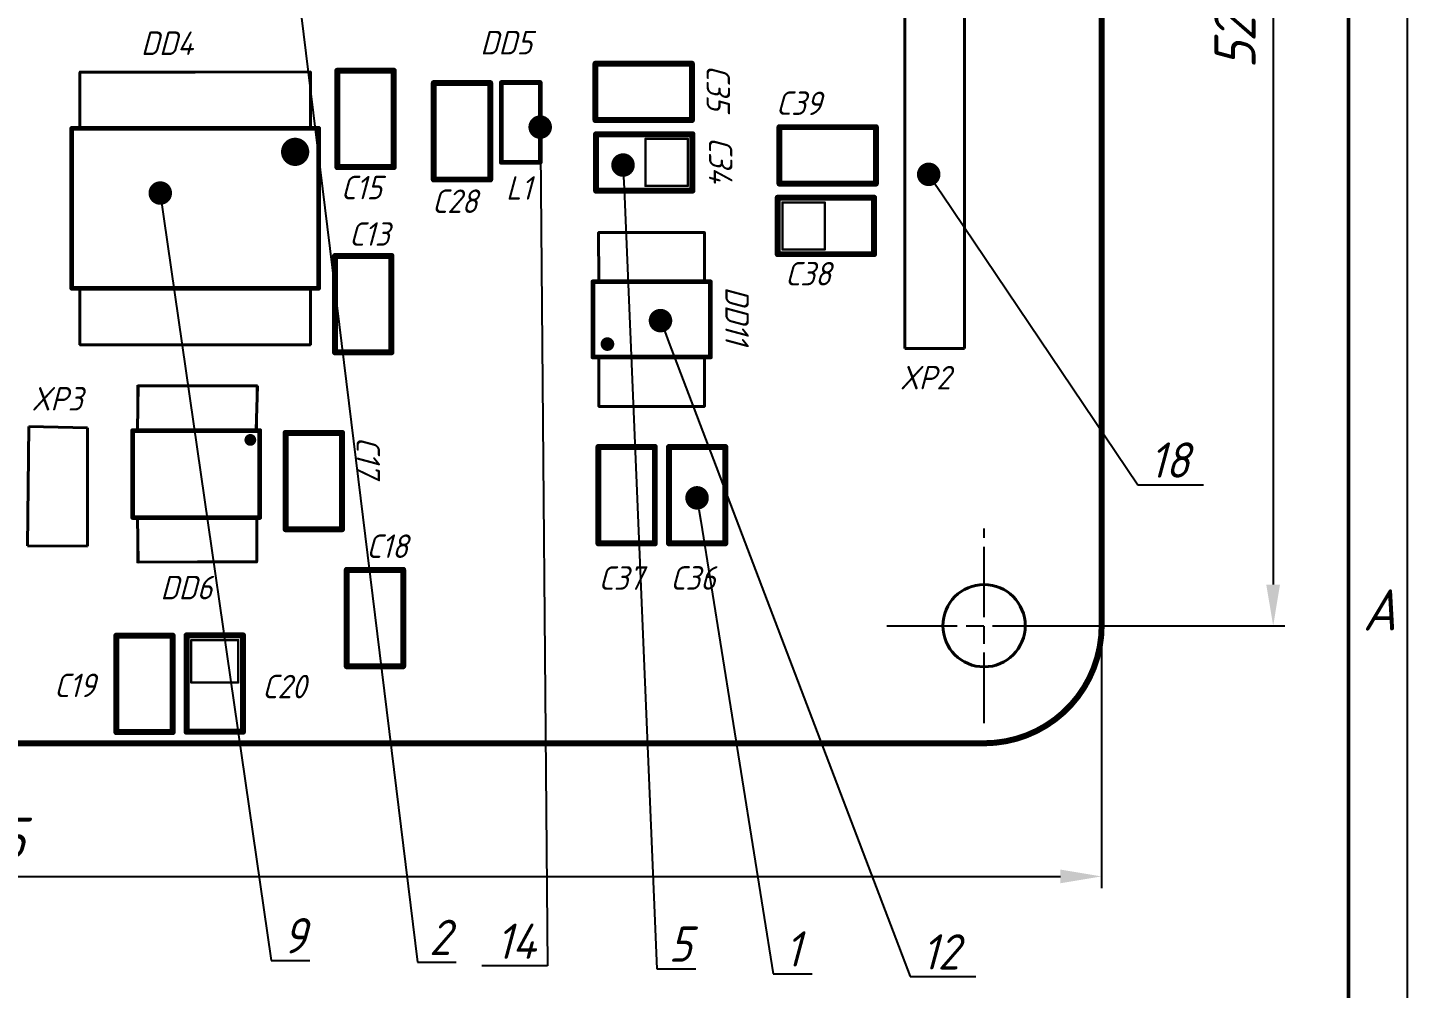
# Model space of a CAD drawing. Header units: millimetres. Extents: x -85 to 1448, y -98 to 199.
# Drawn here: x 217.7 to 335.1, y 18.6 to 100.4 of the extents above; entities that cross this region are included whole.
import ezdxf
from ezdxf import colors
from ezdxf.entities.mleader import LeaderData, LeaderLine
from ezdxf.math import Vec2, Vec3

# ---------------------------------------------------------------- set-up
doc = ezdxf.new("R2010")
doc.units = ezdxf.units.MM
for name, pattern in [('AM_ISO08W050', [18, 12, -1.5, 3, -1.5]), ('AM_ISO08W050x2', [9, 6, -0.75, 1.5, -0.75]), ('HIDDEN', [9.525, 6.35, -3.175])]:
    doc.linetypes.add(name, pattern=pattern)
for name, color, linetype, lineweight in [('AM_5', 3, 'Continuous', 25), ('AM_7', 4, 'AM_ISO08W050', 25), ('AM_BOR', 7, 'Continuous', 50), ('Mechanical1', 7, 'Continuous', 40), ('Mechanical13', 7, 'Continuous', 40), ('TopOverlay', 7, 'Continuous', 80), ('прерывистый', 2, 'HIDDEN', 50), ('Текст', 1, 'Continuous', 20)]:
    doc.layers.add(name, color=color, linetype=linetype, lineweight=lineweight)
doc.styles.add('ACGOSTTS', font='geniso.shx', dxfattribs={"oblique": 15})
doc.styles.get("Standard").update_dxf_attribs({"font": 'geniso.shx', "oblique": 15})
doc.dimstyles.new('AM_GOST$0', dxfattribs={"dimtxt": 3.5, "dimasz": 3.5, "dimexe": 1, "dimexo": 1, "dimgap": 1.5, "dimtad": 1, "dimtoh": 1, "dimtxsty": 'Standard', "dimcen": 0, "dimclrd": 256, "dimclre": 256, "dimclrt": 2, "dimadec": 0, "dimazin": 2, "dimtp": 0.1, "dimtm": 0.1, "dimtfac": 0.71, "dimtdec": 3, "dimtmove": 0, "dimatfit": 3, "dimfxl": 1, "dimtolj": 1, "dimlwd": -1, "dimlwe": -1, "dimarcsym": 1})

# ---------------------------------------------------------------- blocks, each defined once
blk = doc.blocks.new('ADUM_SOIC_5')
at = {"layer": 'Mechanical13'}
for p, q in [((1.325, 0.455), (-1.05, 0.455)), ((-1.05, 0.455), (-1.025, -9.345)), ((10.55, 0.455), (8.175, 0.455)), ((10.55, -9.345), (10.55, 0.455)), ((-1.025, -9.345), (1.375, -9.345)), ((8.125, -9.345), (10.55, -9.345))]:
    blk.add_line(p, q, dxfattribs=at)
at = {"layer": 'Mechanical13', "const_width": 0.1}
for points in [[(1.35, 0.455), (-1.05, 0.455)], [(-1.05, -9.345), (-1.05, 0.455)], [(10.55, 0.455), (8.15, 0.455)], [(10.55, -9.345), (10.55, 0.455)], [(1.35, -9.345), (-1.05, -9.345)], [(10.55, -9.345), (8.15, -9.345)]]:
    blk.add_lwpolyline(points, dxfattribs=at)
at = {"layer": 'Mechanical13', "const_width": 0.05}
for points in [[(-1.075, 0.455, 1), (-1.025, 0.455, 1)], [(-1.075, 0.455, 1), (-1.025, 0.455, 1)], [(1.325, 0.455, 1), (1.375, 0.455, 1)], [(8.125, 0.455, 1), (8.175, 0.455, 1)], [(10.525, 0.455, 1), (10.575, 0.455, 1)], [(10.525, 0.455, 1), (10.575, 0.455, 1)], [(-1.075, -9.345, 1), (-1.025, -9.345, 1)], [(-1.075, -9.345, 1), (-1.025, -9.345, 1)], [(1.325, -9.345, 1), (1.375, -9.345, 1)], [(8.125, -9.345, 1), (8.175, -9.345, 1)], [(10.525, -9.345, 1), (10.575, -9.345, 1)], [(10.525, -9.345, 1), (10.575, -9.345, 1)]]:
    blk.add_lwpolyline(points, format="xyb", close=True, dxfattribs=at)
at = {"layer": 'TopOverlay', "const_width": 0.2}
for points in [[(8.15, 0.805), (1.35, 0.805)], [(1.35, -9.695), (1.35, 0.805)], [(8.15, -9.695), (8.15, 0.805)], [(8.15, -9.695), (1.35, -9.695)]]:
    blk.add_lwpolyline(points, dxfattribs=at)
at = {"layer": 'TopOverlay'}
for points, const_width in [([(1.3, 0.805, 1), (1.4, 0.805, 1)], 0.1), ([(1.3, 0.805, 1), (1.4, 0.805, 1)], 0.1), ([(8.1, 0.805, 1), (8.2, 0.805, 1)], 0.1), ([(8.1, 0.805, 1), (8.2, 0.805, 1)], 0.1), ([(2.65, -0.195, 1), (2.05, -0.195, 1)], 0.6), ([(1.9, -0.195, 1), (2.2, -0.195, 1)], 0.3), ([(2.5, -0.195, 1), (2.8, -0.195, 1)], 0.3), ([(1.3, -9.695, 1), (1.4, -9.695, 1)], 0.1), ([(1.3, -9.695, 1), (1.4, -9.695, 1)], 0.1), ([(8.1, -9.695, 1), (8.2, -9.695, 1)], 0.1), ([(8.1, -9.695, 1), (8.2, -9.695, 1)], 0.1)]:
    blk.add_lwpolyline(points, format="xyb", close=True, dxfattribs=dict(at, const_width=const_width))
blk = doc.blocks.new('C_________0805_6')
at = {"layer": 'TopOverlay', "const_width": 0.254}
for points in [[(-1.1, -1.2), (-1.1, 1.2)], [(3, 1.2), (-1.1, 1.2)], [(3, -1.2), (3, 1.2)], [(2, -1.2), (-1.1, -1.2)], [(3, -1.2), (2, -1.2)]]:
    blk.add_lwpolyline(points, dxfattribs=at)
at = {"layer": 'TopOverlay', "const_width": 0.127}
for points in [[(-1.164, 1.2, 1), (-1.037, 1.2, 1)], [(-1.164, 1.2, 1), (-1.037, 1.2, 1)], [(2.936, 1.2, 1), (3.063, 1.2, 1)], [(2.936, 1.2, 1), (3.063, 1.2, 1)], [(-1.164, -1.2, 1), (-1.037, -1.2, 1)], [(-1.164, -1.2, 1), (-1.037, -1.2, 1)], [(1.937, -1.2, 1), (2.064, -1.2, 1)], [(1.937, -1.2, 1), (2.064, -1.2, 1)], [(2.936, -1.2, 1), (3.063, -1.2, 1)], [(2.936, -1.2, 1), (3.063, -1.2, 1)]]:
    blk.add_lwpolyline(points, format="xyb", close=True, dxfattribs=at)
blk = doc.blocks.new('C_________0805_7')
at = {"layer": 'TopOverlay', "const_width": 0.254}
for points in [[(-1.1, 1.2), (-1.1, -1.2)], [(-1.1, 1.2), (3, 1.2)], [(3, 1.2), (3, -1.2)], [(-1.1, -1.2), (2, -1.2)], [(2, -1.2), (3, -1.2)]]:
    blk.add_lwpolyline(points, dxfattribs=at)
at = {"layer": 'TopOverlay', "const_width": 0.127}
for points in [[(-1.164, 1.2, 1), (-1.037, 1.2, 1)], [(-1.164, 1.2, 1), (-1.037, 1.2, 1)], [(2.936, 1.2, 1), (3.063, 1.2, 1)], [(2.936, 1.2, 1), (3.063, 1.2, 1)], [(-1.164, -1.2, 1), (-1.037, -1.2, 1)], [(-1.164, -1.2, 1), (-1.037, -1.2, 1)], [(1.937, -1.2, 1), (2.064, -1.2, 1)], [(1.937, -1.2, 1), (2.064, -1.2, 1)], [(2.936, -1.2, 1), (3.063, -1.2, 1)], [(2.936, -1.2, 1), (3.063, -1.2, 1)]]:
    blk.add_lwpolyline(points, format="xyb", close=True, dxfattribs=at)
blk = doc.blocks.new('C_________0805_8')
at = {"layer": 'TopOverlay', "const_width": 0.254}
for points in [[(-1.1, -1.2), (-1.1, 1.2)], [(-1.1, 1.2), (3, 1.2)], [(3, -1.2), (3, 1.2)], [(-1.1, -1.2), (2, -1.2)], [(2, -1.2), (3, -1.2)]]:
    blk.add_lwpolyline(points, dxfattribs=at)
at = {"layer": 'TopOverlay', "const_width": 0.127}
for points in [[(-1.164, 1.2, 1), (-1.037, 1.2, 1)], [(-1.164, 1.2, 1), (-1.037, 1.2, 1)], [(2.936, 1.2, 1), (3.063, 1.2, 1)], [(2.936, 1.2, 1), (3.063, 1.2, 1)], [(-1.164, -1.2, 1), (-1.037, -1.2, 1)], [(-1.164, -1.2, 1), (-1.037, -1.2, 1)], [(1.937, -1.2, 1), (2.064, -1.2, 1)], [(1.937, -1.2, 1), (2.064, -1.2, 1)], [(2.936, -1.2, 1), (3.063, -1.2, 1)], [(2.936, -1.2, 1), (3.063, -1.2, 1)]]:
    blk.add_lwpolyline(points, format="xyb", close=True, dxfattribs=at)
blk = doc.blocks.new('C______________0805_9')
at = {"layer": 'TopOverlay'}
for points, const_width in [([(-1.1, -1.2), (-1.1, 1.2)], 0.254), ([(-1.1, 1.2), (3, 1.2)], 0.254), ([(3, -1.2), (3, 1.2)], 0.254), ([(-0.9, 1), (0.9, 1)], 0.1), ([(-0.9, -1), (-0.9, 1)], 0.1), ([(0.9, -1), (0.9, 1)], 0.1), ([(-1.1, -1.2), (2, -1.2)], 0.254), ([(-0.9, -1), (0.9, -1)], 0.1), ([(2, -1.2), (3, -1.2)], 0.254)]:
    blk.add_lwpolyline(points, dxfattribs=dict(at, const_width=const_width))
for points, const_width in [([(-1.164, 1.2, 1), (-1.037, 1.2, 1)], 0.127), ([(-1.164, 1.2, 1), (-1.037, 1.2, 1)], 0.127), ([(2.936, 1.2, 1), (3.063, 1.2, 1)], 0.127), ([(2.936, 1.2, 1), (3.063, 1.2, 1)], 0.127), ([(-0.925, 1, 1), (-0.875, 1, 1)], 0.05), ([(-0.925, 1, 1), (-0.875, 1, 1)], 0.05), ([(0.875, 1, 1), (0.925, 1, 1)], 0.05), ([(0.875, 1, 1), (0.925, 1, 1)], 0.05), ([(-1.164, -1.2, 1), (-1.037, -1.2, 1)], 0.127), ([(-1.164, -1.2, 1), (-1.037, -1.2, 1)], 0.127), ([(-0.925, -1, 1), (-0.875, -1, 1)], 0.05), ([(-0.925, -1, 1), (-0.875, -1, 1)], 0.05), ([(0.875, -1, 1), (0.925, -1, 1)], 0.05), ([(0.875, -1, 1), (0.925, -1, 1)], 0.05), ([(1.937, -1.2, 1), (2.064, -1.2, 1)], 0.127), ([(1.937, -1.2, 1), (2.064, -1.2, 1)], 0.127), ([(2.936, -1.2, 1), (3.063, -1.2, 1)], 0.127), ([(2.936, -1.2, 1), (3.063, -1.2, 1)], 0.127)]:
    blk.add_lwpolyline(points, format="xyb", close=True, dxfattribs=dict(at, const_width=const_width))
blk = doc.blocks.new('SOIC_N8__REF198__ADM485__20')
at = {"layer": 'Mechanical1', "const_width": 0.1}
for points in [[(-0.875, 0.345), (1.1, 0.345)], [(-0.875, 0.345), (-0.875, -4.155)], [(6.525, 0.35), (4.525, 0.345)], [(6.525, 0.35), (6.525, -4.155)], [(-0.875, -4.155), (1.125, -4.155)], [(4.525, -4.155), (6.525, -4.155)]]:
    blk.add_lwpolyline(points, dxfattribs=at)
at = {"layer": 'Mechanical1', "const_width": 0.05}
for points in [[(-0.9, 0.345, 1), (-0.85, 0.345, 1)], [(-0.9, 0.345, 1), (-0.85, 0.345, 1)], [(1.075, 0.345, 1), (1.125, 0.345, 1)], [(4.5, 0.345, 1), (4.55, 0.345, 1)], [(6.5, 0.35, 1), (6.55, 0.35, 1)], [(6.5, 0.35, 1), (6.55, 0.35, 1)], [(-0.9, -4.155, 1), (-0.85, -4.155, 1)], [(-0.9, -4.155, 1), (-0.85, -4.155, 1)], [(1.1, -4.155, 1), (1.15, -4.155, 1)], [(4.5, -4.155, 1), (4.55, -4.155, 1)], [(6.5, -4.155, 1), (6.55, -4.155, 1)], [(6.5, -4.155, 1), (6.55, -4.155, 1)]]:
    blk.add_lwpolyline(points, format="xyb", close=True, dxfattribs=at)
at = {"layer": 'Mechanical13'}
for p, q in [((1.125, 0.345), (-0.875, 0.345)), ((-0.875, 0.345), (-0.875, -4.155)), ((6.525, 0.35), (4.5, 0.345)), ((4.5, 0.345), (6.525, 0.35)), ((6.525, 0.35), (6.525, -4.155)), ((6.525, 0.35), (6.525, -4.155)), ((-0.875, -4.155), (1.15, -4.155)), ((6.525, -4.155), (4.5, -4.155)), ((6.525, -4.155), (4.5, -4.155))]:
    blk.add_line(p, q, dxfattribs=at)
at = {"layer": 'TopOverlay', "const_width": 0.2}
for points in [[(1.225, 0.595), (4.425, 0.595)], [(1.225, 0.595), (1.225, -4.405)], [(4.425, 0.595), (4.425, -4.405)], [(1.225, -4.405), (4.425, -4.405)]]:
    blk.add_lwpolyline(points, dxfattribs=at)
at = {"layer": 'TopOverlay'}
for points, const_width in [([(1.175, 0.595, 1), (1.275, 0.595, 1)], 0.1), ([(1.175, 0.595, 1), (1.275, 0.595, 1)], 0.1), ([(4.375, 0.595, 1), (4.475, 0.595, 1)], 0.1), ([(4.375, 0.595, 1), (4.475, 0.595, 1)], 0.1), ([(1.915, -0.025, 1), (1.635, -0.025, 1)], 0.3), ([(1.56, -0.025, 1), (1.71, -0.025, 1)], 0.15), ([(1.84, -0.025, 1), (1.99, -0.025, 1)], 0.15), ([(1.175, -4.405, 1), (1.275, -4.405, 1)], 0.1), ([(1.175, -4.405, 1), (1.275, -4.405, 1)], 0.1), ([(4.375, -4.405, 1), (4.475, -4.405, 1)], 0.1), ([(4.375, -4.405, 1), (4.475, -4.405, 1)], 0.1)]:
    blk.add_lwpolyline(points, format="xyb", close=True, dxfattribs=dict(at, const_width=const_width))
blk = doc.blocks.new('DRV8874_TSOP127P600_8N_25')
at = {"layer": 'Mechanical13'}
for p, q in [((-0.8, -4.775), (-0.8, 0.3)), ((-0.8, 0.3), (1.074, 0.25)), ((6.675, 0.275), (4.825, 0.275)), ((6.7, -4.775), (6.675, 0.275)), ((1.05, -4.8), (-0.8, -4.775)), ((4.8, -4.8), (6.7, -4.775))]:
    blk.add_line(p, q, dxfattribs=at)
at = {"layer": 'Mechanical13', "const_width": 0.1}
for points in [[(1.075, 0.275), (-0.8, 0.275)], [(-0.8, -4.8), (-0.8, 0.275)], [(6.7, 0.275), (4.825, 0.275)], [(6.7, -4.8), (6.7, 0.275)], [(1.075, -4.8), (-0.8, -4.8)], [(6.7, -4.8), (4.825, -4.8)]]:
    blk.add_lwpolyline(points, dxfattribs=at)
at = {"layer": 'Mechanical13', "const_width": 0.05}
for points in [[(-0.825, 0.275, 1), (-0.775, 0.275, 1)], [(-0.825, 0.275, 1), (-0.775, 0.275, 1)], [(1.05, 0.275, 1), (1.1, 0.275, 1)], [(4.8, 0.275, 1), (4.85, 0.275, 1)], [(6.675, 0.275, 1), (6.725, 0.275, 1)], [(6.675, 0.275, 1), (6.725, 0.275, 1)], [(-0.825, -4.8, 1), (-0.775, -4.8, 1)], [(-0.825, -4.8, 1), (-0.775, -4.8, 1)], [(1.05, -4.8, 1), (1.1, -4.8, 1)], [(4.8, -4.8, 1), (4.85, -4.8, 1)], [(6.675, -4.8, 1), (6.725, -4.8, 1)], [(6.675, -4.8, 1), (6.725, -4.8, 1)]]:
    blk.add_lwpolyline(points, format="xyb", close=True, dxfattribs=at)
at = {"layer": 'TopOverlay', "const_width": 0.2}
for points in [[(4.8, 0.4), (1.1, 0.4)], [(1.1, -5), (1.1, 0.4)], [(4.8, -5), (4.8, 0.4)], [(4.8, -5), (1.1, -5)]]:
    blk.add_lwpolyline(points, dxfattribs=at)
at = {"layer": 'TopOverlay'}
for points, const_width in [([(1.05, 0.4, 1), (1.15, 0.4, 1)], 0.1), ([(1.05, 0.4, 1), (1.15, 0.4, 1)], 0.1), ([(1.625, 0, 1), (1.375, 0, 1)], 0.25), ([(1.312, 0, 1), (1.437, 0, 1)], 0.125), ([(1.563, 0, 1), (1.687, 0, 1)], 0.125), ([(4.75, 0.4, 1), (4.85, 0.4, 1)], 0.1), ([(4.75, 0.4, 1), (4.85, 0.4, 1)], 0.1), ([(1.05, -5, 1), (1.15, -5, 1)], 0.1), ([(1.05, -5, 1), (1.15, -5, 1)], 0.1), ([(4.75, -5, 1), (4.85, -5, 1)], 0.1), ([(4.75, -5, 1), (4.85, -5, 1)], 0.1)]:
    blk.add_lwpolyline(points, format="xyb", close=True, dxfattribs=dict(at, const_width=const_width))
blk = doc.blocks.new('C_________0805_29')
at = {"layer": 'TopOverlay', "const_width": 0.254}
for points in [[(3, 1.2), (-1.1, 1.2)], [(-1.1, -1.2), (-1.1, 1.2)], [(3, -1.2), (3, 1.2)], [(2, -1.2), (-1.1, -1.2)], [(3, -1.2), (2, -1.2)]]:
    blk.add_lwpolyline(points, dxfattribs=at)
at = {"layer": 'TopOverlay', "const_width": 0.127}
for points in [[(-1.164, 1.2, 1), (-1.037, 1.2, 1)], [(-1.164, 1.2, 1), (-1.037, 1.2, 1)], [(2.936, 1.2, 1), (3.063, 1.2, 1)], [(2.936, 1.2, 1), (3.063, 1.2, 1)], [(-1.164, -1.2, 1), (-1.037, -1.2, 1)], [(-1.164, -1.2, 1), (-1.037, -1.2, 1)], [(1.937, -1.2, 1), (2.064, -1.2, 1)], [(1.937, -1.2, 1), (2.064, -1.2, 1)], [(2.936, -1.2, 1), (3.063, -1.2, 1)], [(2.936, -1.2, 1), (3.063, -1.2, 1)]]:
    blk.add_lwpolyline(points, format="xyb", close=True, dxfattribs=at)
blk = doc.blocks.new('C_________0805_30')
at = {"layer": 'TopOverlay', "const_width": 0.254}
for points in [[(3, 1.2), (-1.1, 1.2)], [(-1.1, -1.2), (-1.1, 1.2)], [(3, -1.2), (3, 1.2)], [(2, -1.2), (-1.1, -1.2)], [(3, -1.2), (2, -1.2)]]:
    blk.add_lwpolyline(points, dxfattribs=at)
at = {"layer": 'TopOverlay', "const_width": 0.127}
for points in [[(-1.164, 1.2, 1), (-1.037, 1.2, 1)], [(-1.164, 1.2, 1), (-1.037, 1.2, 1)], [(2.936, 1.2, 1), (3.063, 1.2, 1)], [(2.936, 1.2, 1), (3.063, 1.2, 1)], [(-1.164, -1.2, 1), (-1.037, -1.2, 1)], [(-1.164, -1.2, 1), (-1.037, -1.2, 1)], [(1.937, -1.2, 1), (2.064, -1.2, 1)], [(1.937, -1.2, 1), (2.064, -1.2, 1)], [(2.936, -1.2, 1), (3.063, -1.2, 1)], [(2.936, -1.2, 1), (3.063, -1.2, 1)]]:
    blk.add_lwpolyline(points, format="xyb", close=True, dxfattribs=at)
blk = doc.blocks.new('C_________0805_31')
at = {"layer": 'TopOverlay', "const_width": 0.254}
for points in [[(3, 1.2), (-1.1, 1.2)], [(-1.1, 1.2), (-1.1, -1.2)], [(3, 1.2), (3, -1.2)], [(2, -1.2), (-1.1, -1.2)], [(3, -1.2), (2, -1.2)]]:
    blk.add_lwpolyline(points, dxfattribs=at)
at = {"layer": 'TopOverlay', "const_width": 0.127}
for points in [[(-1.164, 1.2, 1), (-1.037, 1.2, 1)], [(-1.164, 1.2, 1), (-1.037, 1.2, 1)], [(2.936, 1.2, 1), (3.063, 1.2, 1)], [(2.936, 1.2, 1), (3.063, 1.2, 1)], [(-1.164, -1.2, 1), (-1.037, -1.2, 1)], [(-1.164, -1.2, 1), (-1.037, -1.2, 1)], [(1.937, -1.2, 1), (2.064, -1.2, 1)], [(1.937, -1.2, 1), (2.064, -1.2, 1)], [(2.936, -1.2, 1), (3.063, -1.2, 1)], [(2.936, -1.2, 1), (3.063, -1.2, 1)]]:
    blk.add_lwpolyline(points, format="xyb", close=True, dxfattribs=at)
blk = doc.blocks.new('C______________0805_32')
at = {"layer": 'TopOverlay'}
for points, const_width in [([(-1.1, 1.2), (-1.1, -1.2)], 0.254), ([(3, 1.2), (-1.1, 1.2)], 0.254), ([(3, 1.2), (3, -1.2)], 0.254), ([(0.9, 1), (-0.9, 1)], 0.1), ([(-0.9, 1), (-0.9, -1)], 0.1), ([(0.9, 1), (0.9, -1)], 0.1), ([(2, -1.2), (-1.1, -1.2)], 0.254), ([(0.9, -1), (-0.9, -1)], 0.1), ([(3, -1.2), (2, -1.2)], 0.254)]:
    blk.add_lwpolyline(points, dxfattribs=dict(at, const_width=const_width))
for points, const_width in [([(-1.164, 1.2, 1), (-1.037, 1.2, 1)], 0.127), ([(-1.164, 1.2, 1), (-1.037, 1.2, 1)], 0.127), ([(2.936, 1.2, 1), (3.063, 1.2, 1)], 0.127), ([(2.936, 1.2, 1), (3.063, 1.2, 1)], 0.127), ([(-0.925, 1, 1), (-0.875, 1, 1)], 0.05), ([(-0.925, 1, 1), (-0.875, 1, 1)], 0.05), ([(0.875, 1, 1), (0.925, 1, 1)], 0.05), ([(0.875, 1, 1), (0.925, 1, 1)], 0.05), ([(-1.164, -1.2, 1), (-1.037, -1.2, 1)], 0.127), ([(-1.164, -1.2, 1), (-1.037, -1.2, 1)], 0.127), ([(-0.925, -1, 1), (-0.875, -1, 1)], 0.05), ([(-0.925, -1, 1), (-0.875, -1, 1)], 0.05), ([(0.875, -1, 1), (0.925, -1, 1)], 0.05), ([(0.875, -1, 1), (0.925, -1, 1)], 0.05), ([(1.937, -1.2, 1), (2.064, -1.2, 1)], 0.127), ([(1.937, -1.2, 1), (2.064, -1.2, 1)], 0.127), ([(2.936, -1.2, 1), (3.063, -1.2, 1)], 0.127), ([(2.936, -1.2, 1), (3.063, -1.2, 1)], 0.127)]:
    blk.add_lwpolyline(points, format="xyb", close=True, dxfattribs=dict(at, const_width=const_width))
blk = doc.blocks.new('C_________0805_38')
at = {"layer": 'TopOverlay', "const_width": 0.254}
for points in [[(3, 1.2), (-1.1, 1.2)], [(-1.1, -1.2), (-1.1, 1.2)], [(3, -1.2), (3, 1.2)], [(2, -1.2), (-1.1, -1.2)], [(3, -1.2), (2, -1.2)]]:
    blk.add_lwpolyline(points, dxfattribs=at)
at = {"layer": 'TopOverlay', "const_width": 0.127}
for points in [[(-1.164, 1.2, 1), (-1.037, 1.2, 1)], [(-1.164, 1.2, 1), (-1.037, 1.2, 1)], [(2.936, 1.2, 1), (3.063, 1.2, 1)], [(2.936, 1.2, 1), (3.063, 1.2, 1)], [(-1.164, -1.2, 1), (-1.037, -1.2, 1)], [(-1.164, -1.2, 1), (-1.037, -1.2, 1)], [(1.937, -1.2, 1), (2.064, -1.2, 1)], [(1.937, -1.2, 1), (2.064, -1.2, 1)], [(2.936, -1.2, 1), (3.063, -1.2, 1)], [(2.936, -1.2, 1), (3.063, -1.2, 1)]]:
    blk.add_lwpolyline(points, format="xyb", close=True, dxfattribs=at)
blk = doc.blocks.new('C______________0805_46')
at = {"layer": 'TopOverlay'}
for points, const_width in [([(3, 1.2), (-1.1, 1.2)], 0.254), ([(-1.1, -1.2), (-1.1, 1.2)], 0.254), ([(3, -1.2), (3, 1.2)], 0.254), ([(-0.9, -1), (-0.9, 1)], 0.1), ([(0.9, 1), (-0.9, 1)], 0.1), ([(0.9, -1), (0.9, 1)], 0.1), ([(2, -1.2), (-1.1, -1.2)], 0.254), ([(0.9, -1), (-0.9, -1)], 0.1), ([(2, -1.2), (3, -1.2)], 0.254)]:
    blk.add_lwpolyline(points, dxfattribs=dict(at, const_width=const_width))
for points, const_width in [([(-1.164, 1.2, 1), (-1.037, 1.2, 1)], 0.127), ([(-1.164, 1.2, 1), (-1.037, 1.2, 1)], 0.127), ([(2.936, 1.2, 1), (3.063, 1.2, 1)], 0.127), ([(2.936, 1.2, 1), (3.063, 1.2, 1)], 0.127), ([(-0.925, 1, 1), (-0.875, 1, 1)], 0.05), ([(-0.925, 1, 1), (-0.875, 1, 1)], 0.05), ([(0.875, 1, 1), (0.925, 1, 1)], 0.05), ([(0.875, 1, 1), (0.925, 1, 1)], 0.05), ([(-1.164, -1.2, 1), (-1.037, -1.2, 1)], 0.127), ([(-1.164, -1.2, 1), (-1.037, -1.2, 1)], 0.127), ([(-0.925, -1, 1), (-0.875, -1, 1)], 0.05), ([(-0.925, -1, 1), (-0.875, -1, 1)], 0.05), ([(0.875, -1, 1), (0.925, -1, 1)], 0.05), ([(0.875, -1, 1), (0.925, -1, 1)], 0.05), ([(1.937, -1.2, 1), (2.064, -1.2, 1)], 0.127), ([(1.937, -1.2, 1), (2.064, -1.2, 1)], 0.127), ([(2.936, -1.2, 1), (3.063, -1.2, 1)], 0.127), ([(2.936, -1.2, 1), (3.063, -1.2, 1)], 0.127)]:
    blk.add_lwpolyline(points, format="xyb", close=True, dxfattribs=dict(at, const_width=const_width))
blk = doc.blocks.new('C_________0805_47')
at = {"layer": 'TopOverlay', "const_width": 0.254}
for points in [[(3, 1.2), (-1.1, 1.2)], [(-1.1, -1.2), (-1.1, 1.2)], [(3, -1.2), (3, 1.2)], [(2, -1.2), (-1.1, -1.2)], [(3, -1.2), (2, -1.2)]]:
    blk.add_lwpolyline(points, dxfattribs=at)
at = {"layer": 'TopOverlay', "const_width": 0.127}
for points in [[(-1.164, 1.2, 1), (-1.037, 1.2, 1)], [(-1.164, 1.2, 1), (-1.037, 1.2, 1)], [(2.936, 1.2, 1), (3.063, 1.2, 1)], [(2.936, 1.2, 1), (3.063, 1.2, 1)], [(-1.164, -1.2, 1), (-1.037, -1.2, 1)], [(-1.164, -1.2, 1), (-1.037, -1.2, 1)], [(1.937, -1.2, 1), (2.064, -1.2, 1)], [(1.937, -1.2, 1), (2.064, -1.2, 1)], [(2.936, -1.2, 1), (3.063, -1.2, 1)], [(2.936, -1.2, 1), (3.063, -1.2, 1)]]:
    blk.add_lwpolyline(points, format="xyb", close=True, dxfattribs=at)
blk = doc.blocks.new('C_________0805_48')
at = {"layer": 'TopOverlay', "const_width": 0.254}
for points in [[(3, 1.2), (-1.1, 1.2)], [(-1.1, -1.2), (-1.1, 1.2)], [(3, -1.2), (3, 1.2)], [(2, -1.2), (-1.1, -1.2)], [(3, -1.2), (2, -1.2)]]:
    blk.add_lwpolyline(points, dxfattribs=at)
at = {"layer": 'TopOverlay', "const_width": 0.127}
for points in [[(-1.164, 1.2, 1), (-1.037, 1.2, 1)], [(-1.164, 1.2, 1), (-1.037, 1.2, 1)], [(2.936, 1.2, 1), (3.063, 1.2, 1)], [(2.936, 1.2, 1), (3.063, 1.2, 1)], [(-1.164, -1.2, 1), (-1.037, -1.2, 1)], [(-1.164, -1.2, 1), (-1.037, -1.2, 1)], [(1.937, -1.2, 1), (2.064, -1.2, 1)], [(1.937, -1.2, 1), (2.064, -1.2, 1)], [(2.936, -1.2, 1), (3.063, -1.2, 1)], [(2.936, -1.2, 1), (3.063, -1.2, 1)]]:
    blk.add_lwpolyline(points, format="xyb", close=True, dxfattribs=at)
blk = doc.blocks.new('C_________0805_49')
at = {"layer": 'TopOverlay', "const_width": 0.254}
for points in [[(3, 1.2), (-1.1, 1.2)], [(-1.1, -1.2), (-1.1, 1.2)], [(3, -1.2), (3, 1.2)], [(2, -1.2), (-1.1, -1.2)], [(3, -1.2), (2, -1.2)]]:
    blk.add_lwpolyline(points, dxfattribs=at)
at = {"layer": 'TopOverlay', "const_width": 0.127}
for points in [[(-1.164, 1.2, 1), (-1.037, 1.2, 1)], [(-1.164, 1.2, 1), (-1.037, 1.2, 1)], [(2.936, 1.2, 1), (3.063, 1.2, 1)], [(2.936, 1.2, 1), (3.063, 1.2, 1)], [(-1.164, -1.2, 1), (-1.037, -1.2, 1)], [(-1.164, -1.2, 1), (-1.037, -1.2, 1)], [(1.937, -1.2, 1), (2.064, -1.2, 1)], [(1.937, -1.2, 1), (2.064, -1.2, 1)], [(2.936, -1.2, 1), (3.063, -1.2, 1)], [(2.936, -1.2, 1), (3.063, -1.2, 1)]]:
    blk.add_lwpolyline(points, format="xyb", close=True, dxfattribs=at)
blk = doc.blocks.new('GOST_A3_LANDSCAPE')
at = {"layer": 'AM_BOR', "color": 1, "lineweight": 25}
blk.add_line((420, 0), (420, 297), dxfattribs=at)
at = {"layer": 'AM_BOR', "color": 7, "lineweight": 50}
blk.add_line((415, 5), (415, 292), dxfattribs=at)
at = {"layer": 'AM_BOR', "color": 1, "lineweight": 25, "style": 'ACGOSTTS', "oblique": 15}
blk.add_text('A', height=3.5, dxfattribs=at).set_placement((416.21, 147))
blk.add_text('A', height=3.5, dxfattribs=at).set_placement((416.21, 147))
blk = doc.blocks.new('*D70')
at = {"layer": 'AM_5', "linetype": 'ByBlock', "transparency": 16777216}
for p, q in [((119.05, 146.98), (119.05, 27.16)), ((309.05, 146.98), (309.05, 27.16)), ((122.55, 28.16), (305.55, 28.16))]:
    blk.add_line(p, q, dxfattribs=at)
at = {"layer": 'AM_5', "transparency": 16777216}
for points in [[(122.55, 28.74), (122.55, 27.58), (119.05, 28.16)], [(305.55, 28.74), (305.55, 27.58), (309.05, 28.16)]]:
    blk.add_solid(points, dxfattribs=at)
at = {"layer": 'Defpoints', "color": 0, "transparency": 16777216}
for p in [(119.05, 147.98), (309.05, 147.98), (309.05, 28.16)]:
    blk.add_point(p, dxfattribs=at)
at = {"layer": 'AM_5', "color": 2, "transparency": 16777216, "insert": (215.17, 31.41), "char_height": 3.5, "attachment_point": 5}
blk.add_mtext('\\A1;95', dxfattribs=at)
blk = doc.blocks.new('*D71')
at = {"layer": 'AM_5', "linetype": 'ByBlock', "transparency": 16777216}
for p, q in [((300.05, 154.48), (324.64, 154.48)), ((323.64, 150.98), (323.64, 52.98)), ((300.05, 49.48), (324.64, 49.48))]:
    blk.add_line(p, q, dxfattribs=at)
at = {"layer": 'AM_5', "transparency": 16777216}
for points in [[(323.05, 150.98), (324.22, 150.98), (323.64, 154.48)], [(323.05, 52.98), (324.22, 52.98), (323.64, 49.48)]]:
    blk.add_solid(points, dxfattribs=at)
at = {"layer": 'Defpoints', "color": 0, "transparency": 16777216}
for p in [(299.05, 154.48), (299.05, 49.48), (323.64, 49.48)]:
    blk.add_point(p, dxfattribs=at)
at = {"layer": 'AM_5', "color": 2, "transparency": 16777216, "insert": (320.39, 100.69), "char_height": 3.5, "attachment_point": 5, "rotation": 90}
blk.add_mtext('\\A1;52.5', dxfattribs=at)
blk = doc.blocks.new('_Dot')
at = {"color": 0, "linetype": 'ByBlock', "lineweight": -2}
blk.add_line((-0.5, 0), (-1, 0), dxfattribs=at)
at = {"color": 0, "linetype": 'ByBlock', "const_width": 0.5}
blk.add_lwpolyline([(-0.25, 0, 1), (0.25, 0, 1)], format="xyb", close=True, dxfattribs=at)

msp = doc.modelspace()

# ---------------------------------------------------------------- linework, layer by layer
at = {"layer": 'AM_7', "linetype": 'AM_ISO08W050x2'}
for p, q in [((299.052, 41.202), (299.052, 57.764)), ((290.771, 49.483), (307.334, 49.483))]:
    msp.add_line(p, q, dxfattribs=at)
at = {"layer": 'Mechanical1', "const_width": 0.508}
for points in [[(309.052, 49.283), (309.052, 154.683)], [(129.252, 39.483), (299.252, 39.483)]]:
    msp.add_lwpolyline(points, dxfattribs=at)
msp.add_lwpolyline([(309.052, 49.483, -0.4142136), (299.052, 39.483)], format="xyb", dxfattribs=at)
at = {"layer": 'Mechanical1', "const_width": 0.254}
for points in [[(308.925, 49.483, 1), (309.179, 49.483, 1)], [(308.925, 49.283, 1), (309.179, 49.283, 1)], [(298.925, 39.483, 1), (299.179, 39.483, 1)], [(299.125, 39.483, 1), (299.379, 39.483, 1)]]:
    msp.add_lwpolyline(points, format="xyb", close=True, dxfattribs=at)
at = {"layer": 'Mechanical13'}
for p, q in [((292.312, 103.443), (292.312, 73.063)), ((297.392, 73.063), (297.392, 103.543)), ((292.312, 73.063), (297.392, 73.063)), ((217.812, 66.421), (217.713, 56.288)), ((222.792, 66.323), (217.812, 66.421)), ((222.792, 56.238), (222.792, 66.323)), ((217.712, 56.288), (222.792, 56.238))]:
    msp.add_line(p, q, dxfattribs=at)
msp.add_circle((299.052, 49.483), 3.5, dxfattribs=at)
at = {"layer": 'TopOverlay', "const_width": 0.4}
for points in [[(258.002, 88.883), (258.002, 95.683)], [(258.002, 95.683), (261.302, 95.683)], [(261.302, 88.883), (261.302, 95.683)], [(258.002, 88.883), (261.302, 88.883)]]:
    msp.add_lwpolyline(points, dxfattribs=at)
at = {"layer": 'TopOverlay', "const_width": 0.2}
for points in [[(258.002, 95.583, 1), (258.002, 95.783, 1)], [(258.002, 95.583, 1), (258.002, 95.783, 1)], [(261.302, 95.583, 1), (261.302, 95.783, 1)], [(261.302, 95.583, 1), (261.302, 95.783, 1)], [(258.002, 88.783, 1), (258.002, 88.983, 1)], [(258.002, 88.783, 1), (258.002, 88.983, 1)], [(261.302, 88.783, 1), (261.302, 88.983, 1)], [(261.302, 88.783, 1), (261.302, 88.983, 1)]]:
    msp.add_lwpolyline(points, format="xyb", close=True, dxfattribs=at)

# ---------------------------------------------------------------- block references
at = {"xscale": 1.999999999999999, "yscale": 1.999999999999999, "zscale": 1.999999999999999}
for name, p, rotation in [('C_________0805_31', (272.002, 94.883), 180), ('ADUM_SOIC_5', (240.852, 94.483), 270), ('C_________0805_6', (246.452, 94.483), 270), ('C_________0805_38', (254.652, 93.433), 270), ('C______________0805_32', (272.052, 88.883), 180), ('SOIC_N8__REF198__ADM485__20', (266.972, 69.883), 90), ('C_________0805_7', (246.252, 74.933), 90), ('DRV8874_TSOP127P600_8N_25', (236.652, 68.283), 270), ('C_________0805_49', (242.052, 63.683), 270), ('C_________0805_29', (268.652, 62.483), 270), ('C_________0805_30', (274.652, 62.483), 270), ('C_________0805_48', (247.252, 52.033), 270), ('C_________0805_47', (227.652, 46.433), 270), ('C______________0805_46', (233.627, 46.458), 270)]:
    msp.add_blockref(name, p, dxfattribs=dict(at, rotation=rotation))
for name, p in [('C_________0805_8', (283.852, 89.483)), ('C______________0805_9', (283.702, 83.483))]:
    msp.add_blockref(name, p, dxfattribs=at)
at = {"layer": 'прерывистый', "lineweight": 0}
msp.add_blockref('GOST_A3_LANDSCAPE', (-84.946, -97.923), dxfattribs=at)

# ---------------------------------------------------------------- texts
at = {"layer": 'Текст', "color": 1, "oblique": 15}
for s, p in [('DD4', (227.347, 98.021)), ('DD5', (256.214, 98.071)), ('C15', (244.348, 85.745)), ('L1', (258.394, 85.714)), ('C28', (252.104, 84.585)), ('C13', (245.049, 81.796)), ('C38', (282.128, 78.421)), ('XP2', (291.889, 69.58)), ('XP3', (218.035, 67.781)), ('C18', (246.513, 55.244)), ('C37', (266.268, 52.537)), ('C36', (272.364, 52.543)), ('DD6', (229.011, 51.724)), ('C19', (219.96, 43.409)), ('C20', (237.657, 43.305))]:
    msp.add_text(s, height=2, dxfattribs=at).set_placement(p)
for s, rotation, p in [('C35', 270, (275.45, 97.174)), ('C39', 359.46487, (281.344, 92.94)), ('C34', 270, (275.65, 91.053)), ('DD11', 270, (277.045, 78.32)), ('C17', 270, (245.68, 65.56))]:
    msp.add_text(s, height=2, rotation=rotation, dxfattribs=at).set_placement(p)

# ---------------------------------------------------------------- dimensions: what is measured, and where the dimension line sits
at = {"layer": 'AM_5'}
for base, p1, p2, angle, text, picture, middle in [((323.636, 49.483), (299.052, 154.483), (299.052, 49.483), 90, '52.5', '*D71', (323.636, 100.686)), ((309.052, 28.158), (119.052, 147.983), (309.052, 147.983), 0, '95', '*D70', (215.168, 28.158))]:
    dim = msp.add_linear_dim(base=base, p1=p1, p2=p2, angle=angle, text=text, dimstyle='AM_GOST$0', dxfattribs=at)
    dim.commit()
    dim.dimension.update_dxf_attribs({"geometry": picture, "text_midpoint": middle, "dimtype": 160})

# ---------------------------------------------------------------- leaders
ml = msp.add_multileader_mtext('Standard', dxfattribs=at)
ml.set_content('2', color=256)
ml.set_leader_properties()
ml.set_arrow_properties(name='DOT')
ml.build(insert=Vec2(0, 0))
ml.multileader.update_dxf_attribs({"text_left_attachment_type": 5, "text_right_attachment_type": 5, "dogleg_length": 0, "arrow_head_size": 2})
ctx = ml.context
ctx.base_point, ctx.char_height, ctx.arrow_head_size, ctx.landing_gap_size, ctx.plane_origin = Vec3(250.86, 20.876), 3, 2, 1, Vec3(239.343, 114.8)
ctx.left_attachment, ctx.right_attachment = 5, 5
notes = []
notes.append((ctx, [(0, (1, 1, 0), (250.86, 20.876), (1, 0), 0, [(0, [(239.343, 114.8)], 0, [])])]))
ctx.mtext.insert, ctx.mtext.flow_direction = Vec3(251.86, 24.477), 5
ml = msp.add_multileader_mtext('Standard', dxfattribs=at)
ml.set_content('14', color=256)
ml.set_leader_properties()
ml.set_arrow_properties(name='DOT')
ml.build(insert=Vec2(0, 0))
ml.multileader.update_dxf_attribs({"text_left_attachment_type": 5, "text_right_attachment_type": 5, "dogleg_length": 0, "arrow_head_size": 2})
ctx = ml.context
ctx.base_point, ctx.char_height, ctx.arrow_head_size, ctx.landing_gap_size, ctx.plane_origin = Vec3(257.334, 20.547), 3, 2, 1, Vec3(261.302, 91.888)
ctx.left_attachment, ctx.right_attachment, ctx.text_align_type = 5, 5, 2
notes.append((ctx, [(0, (1, 1, 0), (261.932, 20.547), (-1, 0), 0, [(0, [(261.302, 91.888)], 0, [])])]))
ctx.mtext.insert, ctx.mtext.alignment, ctx.mtext.flow_direction = Vec3(260.932, 24.147), 3, 5
ml = msp.add_multileader_mtext('Standard', dxfattribs=at)
ml.set_content('5', color=256)
ml.set_leader_properties()
ml.set_arrow_properties(name='DOT')
ml.build(insert=Vec2(0, 0))
ml.multileader.update_dxf_attribs({"text_left_attachment_type": 5, "text_right_attachment_type": 5, "dogleg_length": 0, "arrow_head_size": 2})
ctx = ml.context
ctx.base_point, ctx.char_height, ctx.arrow_head_size, ctx.landing_gap_size, ctx.plane_origin = Vec3(271.231, 20.3), 3, 2, 1, Vec3(268.347, 88.662)
ctx.left_attachment, ctx.right_attachment = 5, 5
notes.append((ctx, [(0, (1, 1, 0), (271.231, 20.3), (1, 0), 0, [(0, [(268.347, 88.662)], 0, [])])]))
ctx.mtext.insert, ctx.mtext.flow_direction = Vec3(272.231, 23.9), 5
ml = msp.add_multileader_mtext('Standard', dxfattribs=at)
ml.set_content('18', color=256)
ml.set_leader_properties()
ml.set_arrow_properties(name='DOT')
ml.build(insert=Vec2(0, 0))
ml.multileader.update_dxf_attribs({"text_left_attachment_type": 5, "text_right_attachment_type": 5, "dogleg_length": 0, "arrow_head_size": 2})
ctx = ml.context
ctx.base_point, ctx.char_height, ctx.arrow_head_size, ctx.landing_gap_size, ctx.plane_origin = Vec3(312.126, 61.47), 3, 2, 1, Vec3(294.344, 87.869)
ctx.left_attachment, ctx.right_attachment = 5, 5
notes.append((ctx, [(0, (1, 1, 0), (312.126, 61.47), (1, 0), 0, [(0, [(294.344, 87.869)], 0, [])])]))
ctx.mtext.insert, ctx.mtext.flow_direction = Vec3(313.126, 65.07), 5
ml = msp.add_multileader_mtext('Standard', dxfattribs=at)
ml.set_content('9', color=256)
ml.set_leader_properties()
ml.set_arrow_properties(name='DOT')
ml.build(insert=Vec2(0, 0))
ml.multileader.update_dxf_attribs({"text_left_attachment_type": 5, "text_right_attachment_type": 5, "dogleg_length": 0, "arrow_head_size": 2})
ctx = ml.context
ctx.base_point, ctx.char_height, ctx.arrow_head_size, ctx.landing_gap_size, ctx.plane_origin = Vec3(238.422, 21.017), 3, 2, 1, Vec3(228.993, 86.279)
ctx.left_attachment, ctx.right_attachment = 5, 5
notes.append((ctx, [(0, (1, 1, 0), (238.422, 21.017), (1, 0), 0, [(0, [(228.993, 86.279)], 0, [])])]))
ctx.mtext.insert, ctx.mtext.flow_direction = Vec3(239.422, 24.617), 5
ml = msp.add_multileader_mtext('Standard', dxfattribs=at)
ml.set_content('12', color=256)
ml.set_leader_properties()
ml.set_arrow_properties(name='DOT')
ml.build(insert=Vec2(0, 0))
ml.multileader.update_dxf_attribs({"text_left_attachment_type": 5, "text_right_attachment_type": 5, "dogleg_length": 0, "arrow_head_size": 2})
ctx = ml.context
ctx.base_point, ctx.char_height, ctx.arrow_head_size, ctx.landing_gap_size, ctx.plane_origin = Vec3(292.757, 19.64), 3, 2, 1, Vec3(271.533, 75.428)
ctx.left_attachment, ctx.right_attachment = 5, 5
notes.append((ctx, [(0, (1, 1, 0), (292.757, 19.64), (1, 0), 0, [(0, [(271.533, 75.428)], 0, [])])]))
ctx.mtext.insert, ctx.mtext.flow_direction = Vec3(293.757, 23.241), 5
ml = msp.add_multileader_mtext('Standard', dxfattribs=at)
ml.set_content('1', color=256)
ml.set_leader_properties()
ml.set_arrow_properties(name='DOT')
ml.build(insert=Vec2(0, 0))
ml.multileader.update_dxf_attribs({"text_left_attachment_type": 5, "text_right_attachment_type": 5, "dogleg_length": 0, "arrow_head_size": 2})
ctx = ml.context
ctx.base_point, ctx.char_height, ctx.arrow_head_size, ctx.landing_gap_size, ctx.plane_origin = Vec3(281.128, 19.888), 3, 2, 1, Vec3(274.643, 60.354)
ctx.left_attachment, ctx.right_attachment = 5, 5
notes.append((ctx, [(0, (1, 1, 0), (281.128, 19.888), (1, 0), 0, [(0, [(274.643, 60.354)], 0, [])])]))
ctx.mtext.insert, ctx.mtext.flow_direction = Vec3(282.128, 23.488), 5
for ctx, leaders in notes:
    for number, flags, end, landing, length, lines in leaders:
        leader = LeaderData()
        leader.index, (leader.has_last_leader_line, leader.has_dogleg_vector, leader.attachment_direction) = number, flags
        leader.last_leader_point, leader.dogleg_vector, leader.dogleg_length = Vec3(end), Vec3(landing), length
        for number, points, colour, breaks in lines:
            line = LeaderLine()
            line.index, line.vertices, line.color, line.breaks = number, Vec3.list(points), colors.encode_raw_color(colour), breaks
            leader.lines.append(line)
        ctx.leaders.append(leader)

doc.saveas('drawing.dxf')
